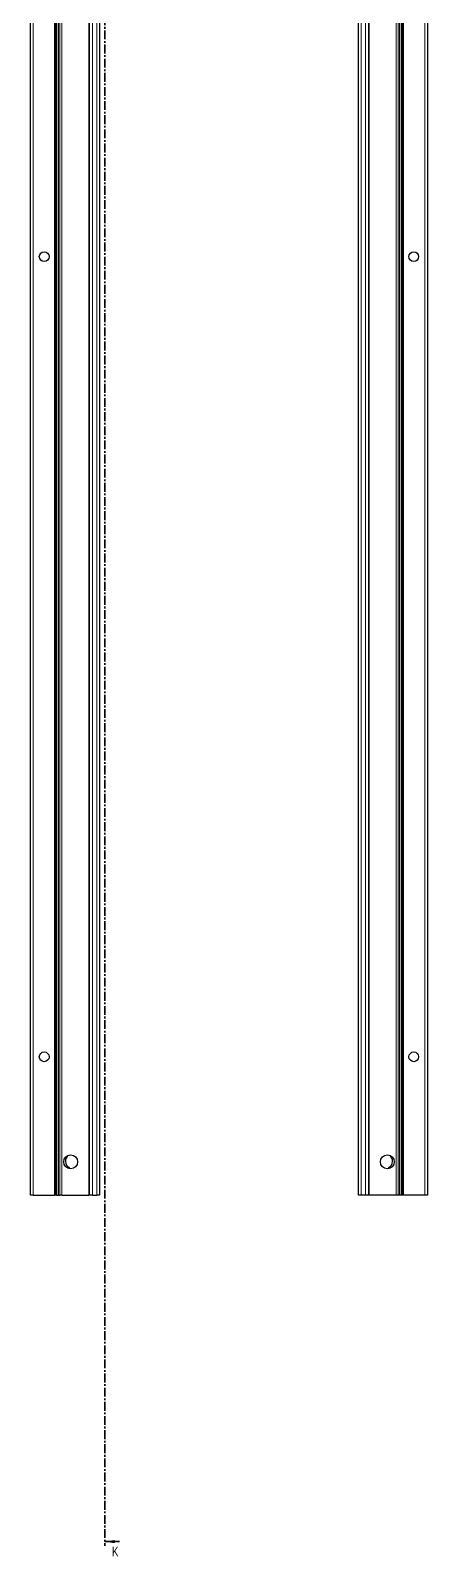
# Model space of a CAD drawing. Header units: millimetres. Extents: x -199 to 5025, y -1547 to 1507.
# Drawn here: x 2126 to 2412, y -1111 to -15 of the extents above; entities that cross this region are included whole.
import ezdxf

# ---------------------------------------------------------------- set-up
doc = ezdxf.new("R2010")
doc.units = ezdxf.units.MM
doc.linetypes.add('CENTER', pattern=[10.16, 6.35, -1.27, 1.27, -1.27])
doc.styles.add('SLDTEXTSTYLE0', font='TXT', dxfattribs={"width": 0.75})

msp = doc.modelspace()

# ---------------------------------------------------------------- linework, layer by layer
at = {"color": 7, "linetype": 'CENTER', "lineweight": 35}
msp.add_line((2179.83, 1499.09), (2179.83, -1103.67), dxfattribs=at)
at = {"color": 7, "linetype": 'Continuous', "lineweight": 25}
for p, q in [((2126.39, -851.79), (2126.39, 1047.21)), ((2146.19, 1047.21), (2146.19, -851.79)), ((2146.22, 1047.21), (2146.22, -851.79)), ((2168.89, -851.79), (2168.89, 1047.21)), ((2176.09, 1047.21), (2176.09, -851.79)), ((2362.09, -851.79), (2362.09, 1047.21)), ((2369.29, 1047.21), (2369.29, -851.79)), ((2391.97, -851.79), (2391.97, 1047.21)), ((2392, -851.79), (2392, 1047.21)), ((2411.79, 1047.21), (2411.79, -851.79)), ((2144.39, -26.54), (2144.39, 21.96)), ((2393.79, 21.96), (2393.79, -26.54)), ((2144.46, -26.65), (2144.39, -26.54)), ((2144.39, -26.54), (2144.39, -28.04)), ((2144.39, -28.04), (2144.46, -27.94)), ((2144.39, -76.54), (2144.39, -28.04)), ((2144.46, -27.94), (2144.46, -26.65)), ((2393.79, -26.54), (2393.73, -26.65)), ((2393.73, -26.65), (2393.73, -27.94)), ((2393.73, -27.94), (2393.79, -28.04)), ((2393.79, -28.04), (2393.79, -26.54)), ((2393.79, -28.04), (2393.79, -76.54)), ((2144.46, -76.65), (2144.39, -76.54)), ((2144.39, -76.54), (2144.39, -78.04)), ((2144.46, -77.94), (2144.46, -76.65)), ((2393.79, -76.54), (2393.73, -76.65)), ((2393.73, -76.65), (2393.73, -77.94)), ((2393.79, -78.04), (2393.79, -76.54)), ((2144.39, -78.04), (2144.46, -77.94)), ((2144.39, -126.54), (2144.39, -78.04)), ((2393.73, -77.94), (2393.79, -78.04)), ((2393.79, -78.04), (2393.79, -126.54)), ((2144.46, -126.65), (2144.39, -126.54)), ((2144.39, -126.54), (2144.39, -128.04)), ((2144.39, -128.04), (2144.46, -127.94)), ((2144.39, -176.54), (2144.39, -128.04)), ((2144.46, -127.94), (2144.46, -126.65)), ((2393.79, -126.54), (2393.73, -126.65)), ((2393.73, -126.65), (2393.73, -127.94)), ((2393.73, -127.94), (2393.79, -128.04)), ((2393.79, -128.04), (2393.79, -126.54)), ((2393.79, -128.04), (2393.79, -176.54)), ((2144.46, -176.65), (2144.39, -176.54)), ((2144.39, -176.54), (2144.39, -178.04)), ((2144.39, -178.04), (2144.46, -177.94)), ((2144.39, -226.54), (2144.39, -178.04)), ((2144.46, -177.94), (2144.46, -176.65)), ((2393.79, -176.54), (2393.73, -176.65)), ((2393.73, -176.65), (2393.73, -177.94)), ((2393.73, -177.94), (2393.79, -178.04)), ((2393.79, -178.04), (2393.79, -176.54)), ((2393.79, -178.04), (2393.79, -226.54)), ((2144.46, -226.65), (2144.39, -226.54)), ((2144.39, -226.54), (2144.39, -228.04)), ((2144.39, -228.04), (2144.46, -227.94)), ((2144.39, -276.54), (2144.39, -228.04)), ((2144.46, -227.94), (2144.46, -226.65)), ((2393.79, -226.54), (2393.73, -226.65)), ((2393.73, -226.65), (2393.73, -227.94)), ((2393.73, -227.94), (2393.79, -228.04)), ((2393.79, -228.04), (2393.79, -226.54)), ((2393.79, -228.04), (2393.79, -276.54)), ((2144.46, -276.65), (2144.39, -276.54)), ((2144.39, -276.54), (2144.39, -278.04)), ((2144.39, -278.04), (2144.46, -277.94)), ((2144.39, -326.54), (2144.39, -278.04)), ((2144.46, -277.94), (2144.46, -276.65)), ((2393.79, -276.54), (2393.73, -276.65)), ((2393.73, -276.65), (2393.73, -277.94)), ((2393.73, -277.94), (2393.79, -278.04)), ((2393.79, -278.04), (2393.79, -276.54)), ((2393.79, -278.04), (2393.79, -326.54)), ((2144.46, -326.65), (2144.39, -326.54)), ((2144.39, -326.54), (2144.39, -328.04)), ((2144.39, -328.04), (2144.46, -327.94)), ((2144.39, -376.54), (2144.39, -328.04)), ((2144.46, -327.94), (2144.46, -326.65)), ((2393.79, -326.54), (2393.73, -326.65)), ((2393.73, -326.65), (2393.73, -327.94)), ((2393.73, -327.94), (2393.79, -328.04)), ((2393.79, -328.04), (2393.79, -326.54)), ((2393.79, -328.04), (2393.79, -376.54)), ((2144.46, -376.65), (2144.39, -376.54)), ((2144.39, -376.54), (2144.39, -378.04)), ((2144.39, -378.04), (2144.46, -377.94)), ((2144.39, -426.54), (2144.39, -378.04)), ((2144.46, -377.94), (2144.46, -376.65)), ((2393.79, -376.54), (2393.73, -376.65)), ((2393.73, -376.65), (2393.73, -377.94)), ((2393.73, -377.94), (2393.79, -378.04)), ((2393.79, -378.04), (2393.79, -376.54)), ((2393.79, -378.04), (2393.79, -426.54)), ((2144.46, -426.65), (2144.39, -426.54)), ((2144.39, -426.54), (2144.39, -428.04)), ((2144.46, -427.94), (2144.46, -426.65)), ((2393.79, -426.54), (2393.73, -426.65)), ((2393.73, -426.65), (2393.73, -427.94)), ((2393.79, -428.04), (2393.79, -426.54)), ((2144.39, -428.04), (2144.46, -427.94)), ((2144.39, -476.54), (2144.39, -428.04)), ((2393.73, -427.94), (2393.79, -428.04)), ((2393.79, -428.04), (2393.79, -476.54)), ((2144.46, -476.65), (2144.39, -476.54)), ((2144.39, -476.54), (2144.39, -478.04)), ((2144.39, -478.04), (2144.46, -477.94)), ((2144.39, -526.54), (2144.39, -478.04)), ((2144.46, -477.94), (2144.46, -476.65)), ((2393.79, -476.54), (2393.73, -476.65)), ((2393.73, -476.65), (2393.73, -477.94)), ((2393.73, -477.94), (2393.79, -478.04)), ((2393.79, -478.04), (2393.79, -476.54)), ((2393.79, -478.04), (2393.79, -526.54)), ((2144.46, -526.65), (2144.39, -526.54)), ((2144.39, -526.54), (2144.39, -528.04)), ((2144.39, -528.04), (2144.46, -527.94)), ((2144.39, -576.54), (2144.39, -528.04)), ((2144.46, -527.94), (2144.46, -526.65)), ((2393.79, -526.54), (2393.73, -526.65)), ((2393.73, -526.65), (2393.73, -527.94)), ((2393.73, -527.94), (2393.79, -528.04)), ((2393.79, -528.04), (2393.79, -526.54)), ((2393.79, -528.04), (2393.79, -576.54)), ((2144.46, -576.65), (2144.39, -576.54)), ((2144.39, -576.54), (2144.39, -578.04)), ((2144.39, -578.04), (2144.46, -577.94)), ((2144.39, -626.54), (2144.39, -578.04)), ((2144.46, -577.94), (2144.46, -576.65)), ((2393.79, -576.54), (2393.73, -576.65)), ((2393.73, -576.65), (2393.73, -577.94)), ((2393.73, -577.94), (2393.79, -578.04)), ((2393.79, -578.04), (2393.79, -576.54)), ((2393.79, -578.04), (2393.79, -626.54)), ((2144.46, -626.65), (2144.39, -626.54)), ((2144.39, -626.54), (2144.39, -628.04)), ((2144.39, -628.04), (2144.46, -627.94)), ((2144.39, -676.54), (2144.39, -628.04)), ((2144.46, -627.94), (2144.46, -626.65)), ((2393.79, -626.54), (2393.73, -626.65)), ((2393.73, -626.65), (2393.73, -627.94)), ((2393.73, -627.94), (2393.79, -628.04)), ((2393.79, -628.04), (2393.79, -626.54)), ((2393.79, -628.04), (2393.79, -676.54)), ((2144.46, -676.65), (2144.39, -676.54)), ((2144.39, -676.54), (2144.39, -678.04)), ((2144.39, -678.04), (2144.46, -677.94)), ((2144.39, -726.54), (2144.39, -678.04)), ((2144.46, -677.94), (2144.46, -676.65)), ((2393.79, -676.54), (2393.73, -676.65)), ((2393.73, -676.65), (2393.73, -677.94)), ((2393.73, -677.94), (2393.79, -678.04)), ((2393.79, -678.04), (2393.79, -676.54)), ((2393.79, -678.04), (2393.79, -726.54)), ((2144.46, -726.65), (2144.39, -726.54)), ((2144.39, -726.54), (2144.39, -728.04)), ((2144.39, -728.04), (2144.46, -727.94)), ((2144.39, -776.54), (2144.39, -728.04)), ((2144.46, -727.94), (2144.46, -726.65)), ((2393.79, -726.54), (2393.73, -726.65)), ((2393.73, -726.65), (2393.73, -727.94)), ((2393.73, -727.94), (2393.79, -728.04)), ((2393.79, -728.04), (2393.79, -726.54)), ((2393.79, -728.04), (2393.79, -776.54)), ((2144.46, -776.65), (2144.39, -776.54)), ((2144.39, -776.54), (2144.39, -778.04)), ((2144.39, -778.04), (2144.46, -777.94)), ((2144.39, -826.54), (2144.39, -778.04)), ((2144.46, -777.94), (2144.46, -776.65)), ((2393.79, -776.54), (2393.73, -776.65)), ((2393.73, -776.65), (2393.73, -777.94)), ((2393.73, -777.94), (2393.79, -778.04)), ((2393.79, -778.04), (2393.79, -776.54)), ((2393.79, -778.04), (2393.79, -826.54)), ((2144.46, -826.65), (2144.39, -826.54)), ((2144.39, -826.54), (2144.39, -828.04)), ((2144.39, -828.04), (2144.46, -827.94)), ((2144.39, -851.79), (2144.39, -828.04)), ((2144.46, -827.94), (2144.46, -826.65)), ((2154.44, -832.73), (2154.44, -832.32)), ((2383.74, -832.32), (2383.74, -832.73)), ((2393.79, -826.54), (2393.73, -826.65)), ((2393.73, -826.65), (2393.73, -827.94)), ((2393.73, -827.94), (2393.79, -828.04)), ((2393.79, -828.04), (2393.79, -826.54)), ((2393.79, -828.04), (2393.79, -851.79)), ((2128.39, -851.79), (2126.39, -851.79)), ((2128.39, -851.79), (2143.74, -851.79)), ((2144.39, -851.79), (2143.74, -851.79)), ((2144.98, -851.79), (2144.39, -851.79)), ((2144.98, -851.79), (2146.19, -851.79)), ((2146.19, -851.79), (2146.22, -851.79)), ((2146.22, -851.79), (2147.43, -851.79)), ((2148.84, -851.79), (2147.43, -851.79)), ((2148.84, -851.79), (2168.24, -851.79)), ((2168.89, -851.79), (2168.24, -851.79)), ((2170.89, -851.79), (2168.89, -851.79)), ((2170.89, -851.79), (2174.09, -851.79)), ((2176.09, -851.79), (2174.09, -851.79)), ((2364.09, -851.79), (2362.09, -851.79)), ((2367.29, -851.79), (2364.09, -851.79)), ((2369.29, -851.79), (2367.29, -851.79)), ((2369.94, -851.79), (2369.29, -851.79)), ((2389.35, -851.79), (2369.94, -851.79)), ((2390.76, -851.79), (2389.35, -851.79)), ((2391.97, -851.79), (2390.76, -851.79)), ((2392, -851.79), (2391.97, -851.79)), ((2393.21, -851.79), (2392, -851.79)), ((2393.79, -851.79), (2393.21, -851.79)), ((2394.44, -851.79), (2393.79, -851.79)), ((2409.79, -851.79), (2394.44, -851.79)), ((2411.79, -851.79), (2409.79, -851.79))]:
    msp.add_line(p, q, dxfattribs=at)
at = {"color": 8, "linetype": 'Continuous', "lineweight": 18}
for p, q in [((2128.39, 1047.21), (2128.39, -851.79)), ((2143.74, -851.79), (2143.74, 1047.21)), ((2144.98, 1047.21), (2144.98, -851.79)), ((2147.43, -851.79), (2147.43, 1047.21)), ((2148.84, 1047.21), (2148.84, -851.79)), ((2168.24, -851.79), (2168.24, 1047.21)), ((2170.89, 1047.21), (2170.89, -851.79)), ((2174.09, -851.79), (2174.09, 1047.21)), ((2364.09, 1047.21), (2364.09, -851.79)), ((2367.29, -851.79), (2367.29, 1047.21)), ((2369.94, 1047.21), (2369.94, -851.79)), ((2389.35, -851.79), (2389.35, 1047.21)), ((2390.76, 1047.21), (2390.76, -851.79)), ((2393.21, -851.79), (2393.21, 1047.21)), ((2394.44, 1047.21), (2394.44, -851.79)), ((2409.79, -851.79), (2409.79, 1047.21))]:
    msp.add_line(p, q, dxfattribs=at)
at = {"color": 7, "linetype": 'Continuous', "lineweight": 35}
msp.add_line((2190.47, -1100.67), (2179.83, -1100.67), dxfattribs=at)
at = {"color": 7, "linetype": 'Continuous', "lineweight": 25}
for centre, radius in [((2136.24, -177.29), 3.5), ((2401.94, -177.29), 3.5), ((2136.24, -752.29), 3.5), ((2401.94, -752.29), 3.5), ((2155.24, -827.79), 5), ((2382.94, -827.79), 5)]:
    msp.add_circle(centre, radius, dxfattribs=at)
for centre, radius, start, end in [((2156.74, -827.29), 5.25, 126.18914, 240.85926), ((2153.94, -832.32), 0.5, 0, 60.85926), ((2384.24, -832.32), 0.5, 119.14074, 180), ((2381.44, -827.29), 5.25, 299.14074, 53.81087)]:
    msp.add_arc(centre, radius, start, end, dxfattribs=at)
at = {"color": 7, "linetype": 'Continuous', "lineweight": 35}
msp.add_solid([(2179.83, -1100.67), (2186.83, -1101.79), (2186.83, -1099.55)], dxfattribs=at)

# ---------------------------------------------------------------- texts
at = {"color": 7, "linetype": 'Continuous', "insert": (2184.97, -1104.36), "char_height": 7, "attachment_point": 1, "style": 'SLDTEXTSTYLE0'}
msp.add_mtext('K', dxfattribs=at)

doc.saveas('drawing.dxf')
